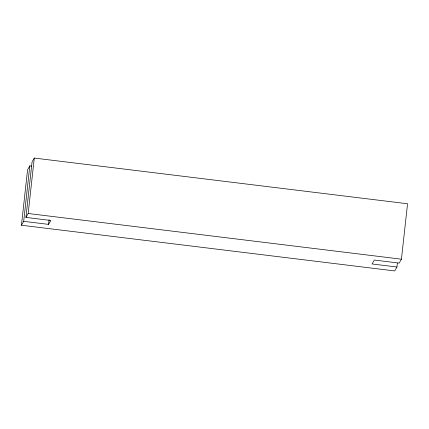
<?xml version="1.0" encoding="UTF-8"?>
<svg xmlns="http://www.w3.org/2000/svg" width="429" height="429" viewBox="0 0 429 429"><rect width="100%" height="100%" fill="white"/><g stroke="black" fill="none" stroke-linecap="round" stroke-linejoin="round"><path stroke-width="0.64" d="M397.388 263.057L396.948 267.015L394.712 270.935L21.45 225.246L27.569 169.814L29.81 165.9L31.773 166.141M21.45 225.246L23.692 221.332L29.81 165.9M23.692 221.332L48.574 224.378L50.815 220.463L25.928 217.417L32.052 161.985L34.288 158.065L407.55 203.754L401.431 259.186L399.19 263.1L374.308 260.054L372.066 263.969L396.948 267.015M25.928 217.417L28.169 213.503L34.288 158.065M48.574 224.378L49.083 219.761M28.169 213.503L401.431 259.186"/></g></svg>
